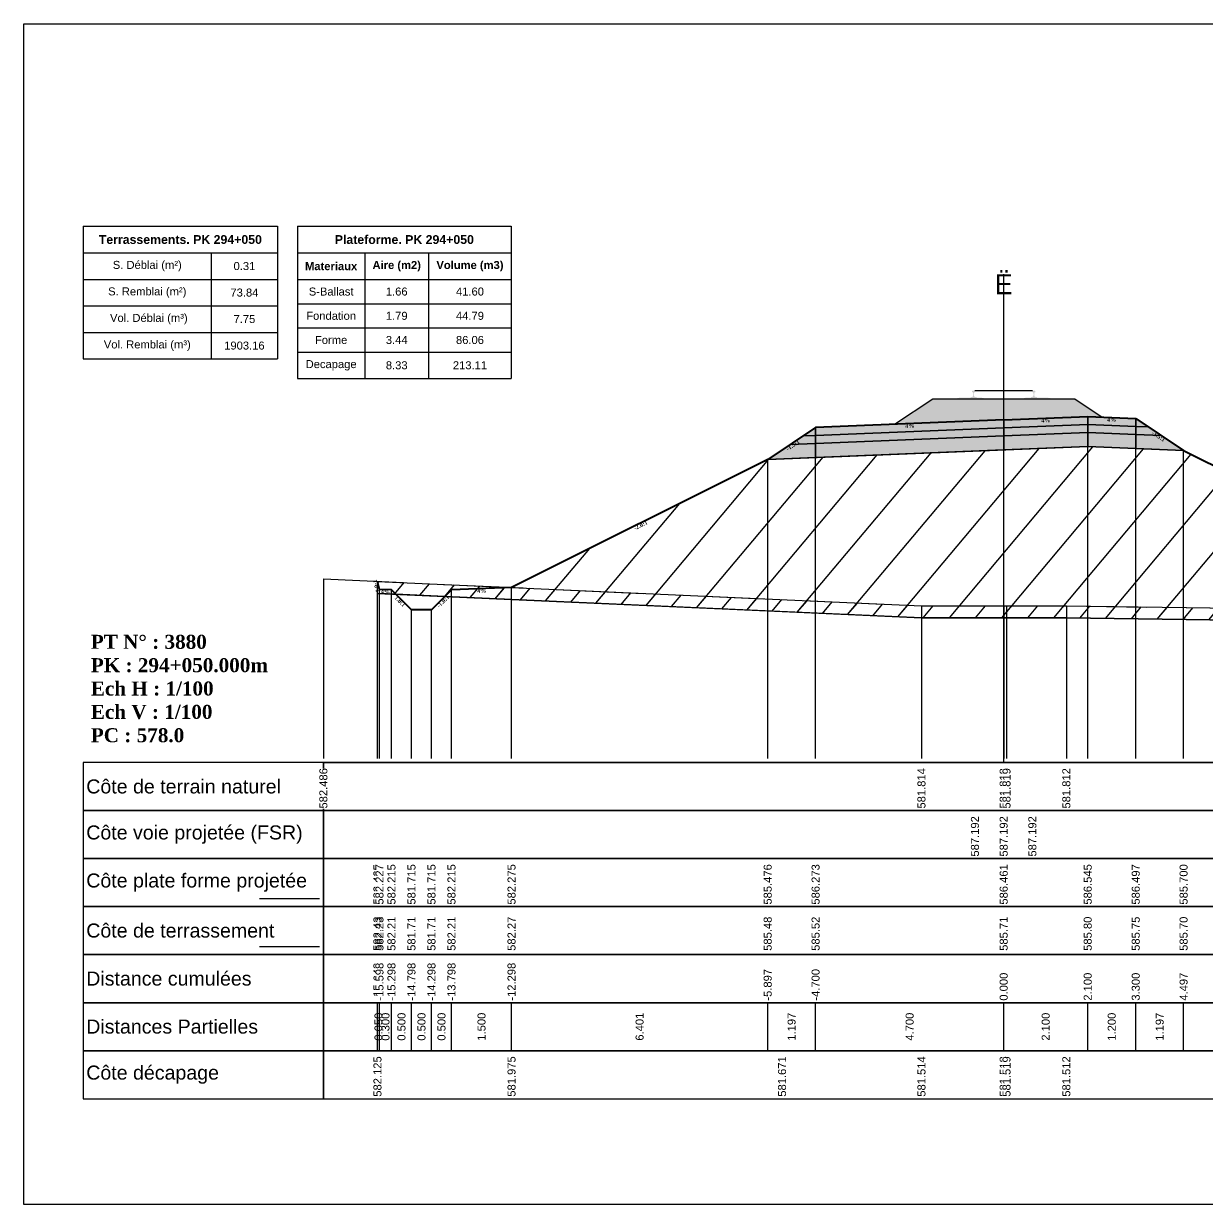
# Model space of a CAD drawing. Header units: millimetres. Extents: x 2762 to 3076, y 916 to 3305.
# Drawn here: x 2797.56 to 2827.14, y 1493.65 to 1523.15 of the extents above; entities that cross this region are included whole.
import ezdxf

# ---------------------------------------------------------------- set-up
doc = ezdxf.new("R2010")
doc.units = ezdxf.units.MM
doc.header["$LTSCALE"] = 2
doc.linetypes.add('CACHE', pattern=[9.525, 6.35, -3.175])
doc.linetypes.add('DASHED', pattern=[0.75, 0.5, -0.25])
for name, color, linetype in [('C-ANNO-TABL', 1, 'Continuous'), ('C-ANNO-TABL-TEXT', 150, 'Continuous'), ('C-ANNO-TABL-TITL', 150, 'Continuous'), ('C-ANNO-TABL-TTBL', 5, 'Continuous'), ('C-ROAD-CORR', 5, 'Continuous'), ('C-ROAD-SCTN', 7, 'Continuous')]:
    doc.layers.add(name, color=color, linetype=linetype)
doc.styles.add('ARIAL', font='arial.ttf')
doc.styles.add('C3D_Etiquette', font='romans.shx')
doc.styles.add('C3D_Profil_Travers', font='romans.shx')
doc.styles.get("Standard").update_dxf_attribs({"font": 'arial.ttf'})

msp = doc.modelspace()

# ---------------------------------------------------------------- hatches: boundary and pattern name
at = {"linetype": 'Continuous', "lineweight": -3}
msp.add_hatch(color=254, dxfattribs=at).paths.add_polyline_path([(2820.837, 1513.593), (2820.837, 1513.778), (2820.952, 1513.799), (2821.3, 1513.799), (2821.3, 1513.804), (2821.226, 1513.804), (2821.226, 1513.814), (2821.227, 1513.815), (2821.229, 1513.816), (2821.23, 1513.816), (2821.25, 1513.818), (2821.253, 1513.818), (2821.256, 1513.819), (2821.284, 1513.83), (2821.287, 1513.831), (2821.288, 1513.832), (2821.289, 1513.834), (2821.29, 1513.838), (2821.291, 1513.845), (2821.292, 1513.854), (2821.293, 1513.865), (2821.293, 1513.888), (2821.292, 1513.904), (2821.292, 1513.911), (2821.291, 1513.917), (2821.29, 1513.921), (2821.29, 1513.923), (2821.289, 1513.927), (2821.288, 1513.928), (2821.287, 1513.93), (2821.286, 1513.931), (2821.285, 1513.932), (2821.269, 1513.937), (2821.267, 1513.939), (2821.266, 1513.94), (2821.265, 1513.941), (2821.265, 1513.944), (2821.265, 1513.962), (2821.266, 1513.966), (2821.267, 1513.969), (2821.269, 1513.971), (2821.271, 1513.972), (2821.274, 1513.974), (2821.275, 1513.974), (2821.279, 1513.975), (2821.283, 1513.976), (2821.286, 1513.976), (2821.29, 1513.976), (2821.295, 1513.976), (2821.298, 1513.976), (2821.301, 1513.976), (2821.305, 1513.976), (2821.308, 1513.976), (2821.312, 1513.976), (2821.317, 1513.976), (2821.32, 1513.976), (2821.324, 1513.975), (2821.328, 1513.974), (2821.329, 1513.974), (2821.331, 1513.972), (2821.334, 1513.971), (2821.336, 1513.969), (2821.337, 1513.966), (2821.337, 1513.962), (2821.337, 1513.944), (2821.337, 1513.941), (2821.337, 1513.94), (2821.336, 1513.939), (2821.334, 1513.937), (2821.318, 1513.932), (2821.317, 1513.931), (2821.315, 1513.93), (2821.314, 1513.928), (2821.314, 1513.927), (2821.313, 1513.923), (2821.312, 1513.921), (2821.312, 1513.917), (2821.311, 1513.911), (2821.31, 1513.904), (2821.31, 1513.888), (2821.31, 1513.865), (2821.311, 1513.854), (2821.312, 1513.845), (2821.313, 1513.838), (2821.314, 1513.834), (2821.315, 1513.832), (2821.316, 1513.831), (2821.318, 1513.83), (2821.347, 1513.819), (2821.35, 1513.818), (2821.353, 1513.818), (2821.373, 1513.816), (2821.374, 1513.816), (2821.375, 1513.815), (2821.376, 1513.814), (2821.376, 1513.804), (2821.302, 1513.804), (2821.302, 1513.799), (2821.506, 1513.799), (2821.638, 1513.768), (2822.472, 1513.768), (2822.603, 1513.799), (2822.807, 1513.799), (2822.807, 1513.804), (2822.733, 1513.804), (2822.733, 1513.814), (2822.734, 1513.815), (2822.736, 1513.816), (2822.737, 1513.816), (2822.757, 1513.818), (2822.76, 1513.818), (2822.763, 1513.819), (2822.791, 1513.83), (2822.794, 1513.831), (2822.795, 1513.832), (2822.796, 1513.834), (2822.797, 1513.838), (2822.798, 1513.845), (2822.799, 1513.854), (2822.8, 1513.865), (2822.8, 1513.888), (2822.799, 1513.904), (2822.799, 1513.911), (2822.798, 1513.917), (2822.797, 1513.921), (2822.797, 1513.923), (2822.796, 1513.927), (2822.795, 1513.928), (2822.794, 1513.93), (2822.793, 1513.931), (2822.792, 1513.932), (2822.776, 1513.937), (2822.774, 1513.939), (2822.773, 1513.94), (2822.772, 1513.941), (2822.772, 1513.944), (2822.772, 1513.962), (2822.773, 1513.966), (2822.774, 1513.969), (2822.776, 1513.971), (2822.778, 1513.972), (2822.781, 1513.974), (2822.782, 1513.974), (2822.786, 1513.975), (2822.79, 1513.976), (2822.793, 1513.976), (2822.797, 1513.976), (2822.802, 1513.976), (2822.805, 1513.976), (2822.808, 1513.976), (2822.812, 1513.976), (2822.815, 1513.976), (2822.819, 1513.976), (2822.824, 1513.976), (2822.827, 1513.976), (2822.831, 1513.975), (2822.835, 1513.974), (2822.836, 1513.974), (2822.838, 1513.972), (2822.841, 1513.971), (2822.843, 1513.969), (2822.844, 1513.966), (2822.844, 1513.962), (2822.844, 1513.944), (2822.844, 1513.941), (2822.844, 1513.94), (2822.843, 1513.939), (2822.841, 1513.937), (2822.825, 1513.932), (2822.824, 1513.931), (2822.822, 1513.93), (2822.821, 1513.928), (2822.821, 1513.927), (2822.82, 1513.923), (2822.819, 1513.921), (2822.819, 1513.917), (2822.818, 1513.911), (2822.817, 1513.904), (2822.817, 1513.888), (2822.817, 1513.865), (2822.818, 1513.854), (2822.819, 1513.845), (2822.82, 1513.838), (2822.821, 1513.834), (2822.822, 1513.832), (2822.823, 1513.831), (2822.825, 1513.83), (2822.854, 1513.819), (2822.857, 1513.818), (2822.86, 1513.818), (2822.88, 1513.816), (2822.881, 1513.816), (2822.882, 1513.815), (2822.883, 1513.814), (2822.883, 1513.804), (2822.809, 1513.804), (2822.809, 1513.799), (2823.157, 1513.799), (2823.272, 1513.778), (2823.272, 1513.593)])
h = msp.add_hatch(dxfattribs=at)
h.set_pattern_fill('GRAVEL', color=252, scale=0.009, style=0)
h.set_pattern_definition([(228.0128, (2819.486781, 1513.364548), (-1.8288, -2.0574), [0.030755, -3.0447435]), (184.96974, (2819.466207, 1513.341688), (2.743199999, 0.228600013), [0.0527764, -5.2248644]), (132.51045, (2819.413629, 1513.337116), (2.286, -2.5146), [0.0372133, -3.684125]), (267.2737, (2819.324475, 1513.279966), (0.2286, 4.572), [0.0480604, -4.7579794]), (292.83365, (2819.322189, 1513.23196), (-1.143, 2.7432), [0.047127, -4.6655827]), (357.2737, (2819.340477, 1513.188526), (-4.572, 0.2286), [0.0480604, -4.7579794]), (37.69424, (2819.388483, 1513.18624), (-2.9718, -2.286), [0.0635574, -6.2921804]), (72.25533, (2819.438775, 1513.225102), (1.6002, 5.0292), [0.0600048, -5.940473]), (121.42957, (2819.457063, 1513.282252), (-1.8288, 2.9718), [0.048223, -4.774099]), (175.23636, (2819.431917, 1513.3234), (2.5146, -0.2286), [0.055054, -2.697654]), (222.39744, (2819.377053, 1513.327972), (-2.7432, -2.5146), [0.071197, -7.0485095]), (138.81407, (2819.55079, 1513.27768), (-1.6002, 1.3716), [0.0243004, -2.405751]), (171.46923, (2819.532501, 1513.293682), (2.9718, -0.4572), [0.0462314, -4.5769175]), (225, (2819.48678, 1513.30054), (-3e-17, -0.2286), [0.032329, -0.29096]), (203.1986, (2819.47078, 1513.327972), (1.143, 0.4572), [0.01741, -1.723556]), (291.8014, (2819.454777, 1513.321114), (-0.2286, 0.6858), [0.024621, -1.206428]), (30.9638, (2819.46392, 1513.298254), (0.6858, 0.4572), [0.039989, -1.292967]), (161.565, (2819.49821, 1513.31883), (0.4572, -0.2286), [0.028916, -0.693981]), (16.38954, (2819.322189, 1513.321114), (2.286, 0.6858), [0.040508, -4.0102944]), (70.34618, (2819.361051, 1513.332544), (-0.9144, -2.5146), [0.033984, -3.3643994]), (293.1986, (2819.49821, 1513.364548), (-0.4572, 1.143), [0.034819, -1.7061465]), (343.61046, (2819.511927, 1513.332544), (-2.286, 0.6858), [0.040508, -4.0102944]), (339.44395, (2819.32219, 1513.179382), (-1.143, 0.4572), [0.039063, -1.914096]), (294.77514, (2819.358765, 1513.165666), (-1.143, 2.5146), [0.0327305, -3.2403234]), (66.8014, (2819.500497, 1513.135948), (0.4572, 1.143), [0.034819, -1.7061465]), (17.35402, (2819.514213, 1513.167952), (-2.9718, -0.9144), [0.0383204, -3.793714]), (69.44395, (2819.388483, 1513.135948), (-0.4572, -1.143), [0.0195316, -1.933628]), (101.3099, (2819.48678, 1513.13595), (-0.2286, 0.9144), [0.011656, -1.1539795]), (165.9638, (2819.484495, 1513.14738), (0.6858, -0.2286), [0.047127, -0.895415]), (186.009, (2819.438775, 1513.158808), (2.286, 0.2286), [0.043674, -4.323723]), (303.69, (2819.46392, 1513.27768), (-0.2286, 0.4572), [0.032969, -0.79126]), (353.15723, (2819.482209, 1513.250248), (3.8862, -0.4572), [0.05756, -5.698441]), (60.9454, (2819.53936, 1513.24339), (-0.9144, -1.6002), [0.023536, -2.330045]), (90, (2819.5508, 1513.26396), (-0.2286, 0.2286), [0.013716, -0.214884]), (120.25644, (2819.434203, 1513.165666), (0.9144, -1.6002), [0.031758, -3.1440547]), (48.0128, (2819.418201, 1513.193098), (1.8288, 2.0574), [0.06151, -3.0139886]), (0, (2819.45935, 1513.23882), (0.2286, 0.2286), [0.059436, -0.169164]), (325.30485, (2819.518785, 1513.238818), (2.286, -1.6002), [0.036145, -3.5783385]), (254.0546, (2819.548503, 1513.218244), (-0.2286, -0.9144), [0.033285, -1.6309485]), (207.64598, (2819.539359, 1513.18624), (-4.3434, -2.286), [0.054193, -5.365122]), (175.42608, (2819.491353, 1513.161094), (-2.9718, 0.2286), [0.0573327, -5.675926])])
h.paths.add_polyline_path([(2819.322, 1513.136), (2820.28, 1513.774), (2823.83, 1513.774), (2824.519, 1513.315), (2824.155, 1513.329)])
h = msp.add_hatch(color=11, dxfattribs=at)
h.paths.add_polyline_path([(2825.355, 1513.081), (2825.355, 1513.281), (2825.674, 1513.068)])
h.paths.add_polyline_path([(2824.155, 1513.129), (2824.155, 1513.329), (2825.355, 1513.281), (2825.355, 1513.081)])
h.paths.add_polyline_path([(2822.055, 1513.045), (2822.055, 1513.245), (2824.155, 1513.329), (2824.155, 1513.129)])
h.paths.add_polyline_path([(2817.355, 1512.857), (2817.355, 1513.057), (2822.055, 1513.245), (2822.055, 1513.045)])
h.paths.add_polyline_path([(2817.035, 1512.844), (2817.355, 1513.057), (2817.355, 1512.857)])
h = msp.add_hatch(color=83, dxfattribs=at)
h.paths.add_polyline_path([(2825.355, 1512.531), (2825.355, 1512.881), (2825.993, 1512.856), (2826.551, 1512.483)])
h.paths.add_polyline_path([(2824.155, 1512.579), (2824.155, 1512.929), (2825.355, 1512.881), (2825.355, 1512.531)])
h.paths.add_polyline_path([(2822.055, 1512.495), (2822.055, 1512.845), (2824.155, 1512.929), (2824.155, 1512.579)])
h.paths.add_polyline_path([(2817.355, 1512.307), (2817.355, 1512.657), (2822.055, 1512.845), (2822.055, 1512.495)])
h.paths.add_polyline_path([(2816.158, 1512.259), (2816.716, 1512.632), (2817.355, 1512.657), (2817.355, 1512.307)])
h = msp.add_hatch(color=30, dxfattribs=at)
h.paths.add_polyline_path([(2825.355, 1512.881), (2825.355, 1513.081), (2825.674, 1513.068), (2825.993, 1512.856)])
h.paths.add_polyline_path([(2824.155, 1512.929), (2824.155, 1513.129), (2825.355, 1513.081), (2825.355, 1512.881)])
h.paths.add_polyline_path([(2822.055, 1512.845), (2822.055, 1513.045), (2824.155, 1513.129), (2824.155, 1512.929)])
h.paths.add_polyline_path([(2817.355, 1512.657), (2817.355, 1512.857), (2822.055, 1513.045), (2822.055, 1512.845)])
h.paths.add_polyline_path([(2816.716, 1512.632), (2817.035, 1512.844), (2817.355, 1512.857), (2817.355, 1512.657)])
h = msp.add_hatch(dxfattribs=at)
h.set_pattern_fill('_U', color=3, angle=50, style=0, pattern_type=0)
h.set_pattern_definition([(50, (2808.0913, 1508.8336), (-0.766044, 0.642788), [])])
h.paths.add_polyline_path([(2808.091, 1508.834), (2808.257, 1508.999), (2809.757, 1509.059), (2816.158, 1512.259), (2824.155, 1512.579), (2826.551, 1512.483), (2834.189, 1508.665), (2834.189, 1508.365), (2828.632, 1508.228), (2823.621, 1508.296), (2822.126, 1508.302), (2820.001, 1508.298)])
h.paths.add_polyline_path([(2806.407, 1508.909), (2806.407, 1509.209), (2806.457, 1509.011), (2806.757, 1508.999), (2806.867, 1508.889)])
h = msp.add_hatch(dxfattribs=at)
h.set_pattern_fill('_U', color=150, scale=0.5, angle=50, style=0, pattern_type=0)
h.set_pattern_definition([(50, (2808.09135, 1508.83355), (-0.383022, 0.321394), [])])
h.paths.add_polyline_path([(2808.091, 1508.834), (2808.257, 1508.999), (2809.757, 1509.059), (2820.001, 1508.598), (2822.126, 1508.602), (2823.621, 1508.596), (2828.632, 1508.528), (2834.189, 1508.665), (2834.189, 1508.365), (2828.632, 1508.228), (2823.621, 1508.296), (2822.126, 1508.302), (2820.001, 1508.298)])
h.paths.add_polyline_path([(2806.407, 1509.209), (2809.757, 1509.059), (2808.257, 1508.999), (2808.091, 1508.834), (2806.867, 1508.889), (2806.757, 1508.999), (2806.457, 1509.011)])
h.paths.add_polyline_path([(2806.407, 1508.909), (2806.407, 1509.209), (2806.457, 1509.011), (2806.757, 1508.999), (2806.867, 1508.889)])

# ---------------------------------------------------------------- linework, layer by layer
at = {"color": 7, "linetype": 'Continuous', "lineweight": -3}
for p, q in [((2822.055, 1504.684), (2822.055, 1516.884)), ((2805.054, 1504.684), (2839.056, 1504.684)), ((2806.407, 1497.484), (2806.407, 1498.684)), ((2806.457, 1497.484), (2806.457, 1498.684)), ((2806.457, 1497.484), (2806.457, 1498.684)), ((2806.757, 1497.484), (2806.757, 1498.684)), ((2806.757, 1497.484), (2806.757, 1498.684)), ((2807.257, 1497.484), (2807.257, 1498.684)), ((2807.257, 1497.484), (2807.257, 1498.684)), ((2807.757, 1497.484), (2807.757, 1498.684)), ((2807.757, 1497.484), (2807.757, 1498.684)), ((2808.257, 1497.484), (2808.257, 1498.684)), ((2808.257, 1497.484), (2808.257, 1498.684)), ((2809.757, 1497.484), (2809.757, 1498.684)), ((2809.757, 1497.484), (2809.757, 1498.684)), ((2816.158, 1497.484), (2816.158, 1498.684)), ((2816.158, 1497.484), (2816.158, 1498.684)), ((2817.355, 1497.484), (2817.355, 1498.684)), ((2817.355, 1497.484), (2817.355, 1498.684)), ((2822.055, 1497.484), (2822.055, 1498.684)), ((2822.055, 1497.484), (2822.055, 1498.684)), ((2824.155, 1497.484), (2824.155, 1498.684)), ((2824.155, 1497.484), (2824.155, 1498.684)), ((2825.355, 1497.484), (2825.355, 1498.684)), ((2825.355, 1497.484), (2825.355, 1498.684)), ((2826.551, 1497.484), (2826.551, 1498.684)), ((2826.551, 1497.484), (2826.551, 1498.684))]:
    msp.add_line(p, q, dxfattribs=at)
at = {"color": 251, "linetype": 'Continuous', "lineweight": -3}
for p, q in [((2819.322, 1513.136), (2820.28, 1513.774)), ((2820.28, 1513.774), (2823.83, 1513.774)), ((2823.83, 1513.774), (2824.519, 1513.315)), ((2817.355, 1513.057), (2822.055, 1513.245)), ((2824.155, 1513.329), (2819.322, 1513.136)), ((2822.055, 1513.245), (2824.155, 1513.329)), ((2822.055, 1513.045), (2822.055, 1513.245)), ((2822.055, 1513.245), (2822.055, 1513.045)), ((2824.519, 1513.315), (2824.155, 1513.329)), ((2824.155, 1513.129), (2824.155, 1513.329)), ((2824.155, 1513.329), (2825.355, 1513.281)), ((2824.155, 1513.329), (2824.155, 1513.129)), ((2825.355, 1513.081), (2825.355, 1513.281)), ((2825.355, 1513.281), (2825.674, 1513.068)), ((2825.355, 1513.281), (2825.355, 1513.081)), ((2817.035, 1512.844), (2817.355, 1513.057)), ((2817.355, 1512.857), (2817.355, 1513.057)), ((2817.355, 1513.057), (2817.355, 1512.857)), ((2822.055, 1513.045), (2817.355, 1512.857)), ((2824.155, 1513.129), (2822.055, 1513.045)), ((2825.355, 1513.081), (2824.155, 1513.129)), ((2825.674, 1513.068), (2825.355, 1513.081)), ((2817.355, 1512.857), (2817.035, 1512.844))]:
    msp.add_line(p, q, dxfattribs=at)
at = {"color": 53, "linetype": 'Continuous', "lineweight": -3}
for p, q in [((2817.355, 1512.857), (2822.055, 1513.045)), ((2822.055, 1513.045), (2824.155, 1513.129)), ((2822.055, 1512.845), (2822.055, 1513.045)), ((2822.055, 1513.045), (2822.055, 1512.845)), ((2824.155, 1512.929), (2822.055, 1512.845)), ((2822.055, 1512.845), (2824.155, 1512.929)), ((2824.155, 1512.929), (2824.155, 1513.129)), ((2824.155, 1513.129), (2825.355, 1513.081)), ((2824.155, 1513.129), (2824.155, 1512.929)), ((2825.355, 1512.881), (2824.155, 1512.929)), ((2824.155, 1512.579), (2824.155, 1512.929)), ((2824.155, 1512.929), (2825.355, 1512.881)), ((2824.155, 1512.929), (2824.155, 1512.579)), ((2825.355, 1512.881), (2825.355, 1513.081)), ((2825.355, 1513.081), (2825.674, 1513.068)), ((2825.355, 1513.081), (2825.355, 1512.881)), ((2825.674, 1513.068), (2825.993, 1512.856)), ((2816.158, 1512.259), (2816.716, 1512.632)), ((2816.716, 1512.632), (2817.035, 1512.844)), ((2817.355, 1512.657), (2816.716, 1512.632)), ((2816.716, 1512.632), (2817.355, 1512.657)), ((2817.035, 1512.844), (2817.355, 1512.857)), ((2817.355, 1512.657), (2817.355, 1512.857)), ((2817.355, 1512.857), (2817.355, 1512.657)), ((2822.055, 1512.845), (2817.355, 1512.657)), ((2817.355, 1512.657), (2822.055, 1512.845)), ((2817.355, 1512.307), (2817.355, 1512.657)), ((2817.355, 1512.657), (2817.355, 1512.307)), ((2822.055, 1512.495), (2822.055, 1512.845)), ((2822.055, 1512.845), (2822.055, 1512.495)), ((2825.993, 1512.856), (2825.355, 1512.881)), ((2825.355, 1512.531), (2825.355, 1512.881)), ((2825.355, 1512.881), (2825.993, 1512.856)), ((2825.355, 1512.881), (2825.355, 1512.531)), ((2825.993, 1512.856), (2826.551, 1512.483)), ((2822.055, 1512.495), (2817.355, 1512.307)), ((2824.155, 1512.579), (2822.055, 1512.495)), ((2825.355, 1512.531), (2824.155, 1512.579)), ((2826.551, 1512.483), (2825.355, 1512.531)), ((2817.355, 1512.307), (2816.158, 1512.259))]:
    msp.add_line(p, q, dxfattribs=at)
at = {"color": 253, "linetype": 'Continuous', "lineweight": -3}
for p, q in [((2816.158, 1512.259), (2824.155, 1512.579)), ((2824.155, 1512.579), (2826.551, 1512.483)), ((2826.551, 1512.483), (2834.189, 1508.665)), ((2809.757, 1509.059), (2816.158, 1512.259)), ((2806.407, 1509.209), (2809.757, 1509.059)), ((2806.457, 1509.011), (2806.407, 1509.209)), ((2806.407, 1508.909), (2806.407, 1509.209)), ((2806.407, 1509.209), (2806.457, 1509.011)), ((2806.407, 1508.909), (2806.407, 1509.209)), ((2806.407, 1509.209), (2806.457, 1509.011)), ((2806.867, 1508.889), (2806.407, 1508.909)), ((2806.867, 1508.889), (2806.407, 1508.909)), ((2806.757, 1508.999), (2806.457, 1509.011)), ((2806.457, 1509.011), (2806.757, 1508.999)), ((2806.457, 1509.011), (2806.757, 1508.999)), ((2806.867, 1508.889), (2806.757, 1508.999)), ((2806.757, 1508.999), (2806.867, 1508.889)), ((2806.757, 1508.999), (2806.867, 1508.889)), ((2808.091, 1508.834), (2806.867, 1508.889)), ((2806.867, 1508.889), (2808.091, 1508.834)), ((2807.257, 1508.499), (2806.867, 1508.889)), ((2808.091, 1508.834), (2807.757, 1508.499)), ((2808.091, 1508.834), (2808.257, 1508.999)), ((2808.257, 1508.999), (2808.091, 1508.834)), ((2808.091, 1508.834), (2808.257, 1508.999)), ((2820.001, 1508.298), (2808.091, 1508.834)), ((2820.001, 1508.298), (2808.091, 1508.834)), ((2808.257, 1508.999), (2809.757, 1509.059)), ((2809.757, 1509.059), (2808.257, 1508.999)), ((2808.257, 1508.999), (2809.757, 1509.059)), ((2809.757, 1509.059), (2820.001, 1508.598)), ((2807.757, 1508.499), (2807.257, 1508.499)), ((2820.001, 1508.598), (2822.126, 1508.602)), ((2822.126, 1508.602), (2823.621, 1508.596)), ((2823.621, 1508.596), (2828.632, 1508.528)), ((2822.126, 1508.302), (2820.001, 1508.298)), ((2822.126, 1508.302), (2820.001, 1508.298)), ((2823.621, 1508.296), (2822.126, 1508.302)), ((2823.621, 1508.296), (2822.126, 1508.302)), ((2828.632, 1508.228), (2823.621, 1508.296)), ((2828.632, 1508.228), (2823.621, 1508.296))]:
    msp.add_line(p, q, dxfattribs=at)
at = {"color": 8, "linetype": 'CACHE', "lineweight": -3}
for p, q in [((2822.055, 1504.784), (2822.055, 1512.495)), ((2822.055, 1504.784), (2822.055, 1512.495)), ((2824.155, 1504.784), (2824.155, 1512.579)), ((2825.355, 1504.784), (2825.355, 1512.531)), ((2826.551, 1504.784), (2826.551, 1512.483)), ((2816.158, 1504.784), (2816.158, 1512.259)), ((2817.355, 1504.784), (2817.355, 1512.307)), ((2806.407, 1504.784), (2806.407, 1509.209)), ((2806.457, 1504.784), (2806.457, 1509.011)), ((2806.757, 1504.784), (2806.757, 1508.999)), ((2808.257, 1504.784), (2808.257, 1508.999)), ((2809.757, 1504.784), (2809.757, 1509.059)), ((2807.257, 1504.784), (2807.257, 1508.499)), ((2807.757, 1504.784), (2807.757, 1508.499))]:
    msp.add_line(p, q, dxfattribs=at)
at = {"color": 105, "linetype": 'DASHED', "lineweight": -3, "ltscale": 2}
for p, q in [((2805.055, 1509.27), (2820.001, 1508.598)), ((2820.001, 1508.598), (2822.055, 1508.602)), ((2822.055, 1508.602), (2822.126, 1508.602)), ((2822.126, 1508.602), (2823.621, 1508.596)), ((2823.621, 1508.596), (2828.632, 1508.528))]:
    msp.add_line(p, q, dxfattribs=at)
at = {"color": 98, "linetype": 'CACHE', "lineweight": -3}
for p, q in [((2805.055, 1509.27), (2805.055, 1504.784)), ((2820.001, 1508.598), (2820.001, 1504.784)), ((2822.055, 1508.602), (2822.055, 1504.784)), ((2822.126, 1508.602), (2822.126, 1504.784)), ((2823.621, 1508.596), (2823.621, 1504.784))]:
    msp.add_line(p, q, dxfattribs=at)
at = {"color": 6, "linetype": 'Continuous', "lineweight": -3}
for p, q in [((2806.407, 1508.909), (2809.757, 1508.759)), ((2809.757, 1508.759), (2816.517, 1508.455)), ((2816.517, 1508.455), (2820.001, 1508.298)), ((2820.001, 1508.298), (2822.055, 1508.302)), ((2822.055, 1508.302), (2822.126, 1508.302)), ((2822.126, 1508.302), (2823.621, 1508.296)), ((2823.621, 1508.296), (2828.632, 1508.228))]:
    msp.add_line(p, q, dxfattribs=at)
at = {"color": 154, "linetype": 'Continuous', "lineweight": -3}
msp.add_line((2803.454, 1501.284), (2804.954, 1501.284), dxfattribs=at)
at = {"color": 1, "linetype": 'Continuous', "lineweight": -3}
msp.add_line((2803.454, 1500.084), (2804.954, 1500.084), dxfattribs=at)
at = {"color": 7, "linetype": 'Continuous', "lineweight": -3}
for points in [[(2805.054, 1503.484), (2805.054, 1504.684), (2799.054, 1504.684), (2799.054, 1503.484)], [(2805.054, 1503.484), (2839.056, 1503.484), (2839.056, 1504.684), (2805.054, 1504.684)], [(2805.054, 1502.284), (2805.054, 1503.484), (2799.054, 1503.484), (2799.054, 1502.284)], [(2805.054, 1502.284), (2839.056, 1502.284), (2839.056, 1503.484), (2805.054, 1503.484)], [(2805.054, 1501.084), (2805.054, 1502.284), (2799.054, 1502.284), (2799.054, 1501.084)], [(2805.054, 1501.084), (2839.056, 1501.084), (2839.056, 1502.284), (2805.054, 1502.284)], [(2805.054, 1499.884), (2805.054, 1501.084), (2799.054, 1501.084), (2799.054, 1499.884)], [(2805.054, 1499.884), (2839.056, 1499.884), (2839.056, 1501.084), (2805.054, 1501.084)], [(2805.054, 1498.684), (2805.054, 1499.884), (2799.054, 1499.884), (2799.054, 1498.684)], [(2805.054, 1498.684), (2839.056, 1498.684), (2839.056, 1499.884), (2805.054, 1499.884)], [(2805.054, 1497.484), (2805.054, 1498.684), (2799.054, 1498.684), (2799.054, 1497.484)], [(2805.054, 1497.484), (2839.056, 1497.484), (2839.056, 1498.684), (2805.054, 1498.684)], [(2805.054, 1496.284), (2805.054, 1497.484), (2799.054, 1497.484), (2799.054, 1496.284)], [(2805.054, 1496.284), (2839.056, 1496.284), (2839.056, 1497.484), (2805.054, 1497.484)]]:
    msp.add_3dface(points, dxfattribs=at)
at = {"layer": 'C-ANNO-TABL', "color": 7, "linetype": 'Continuous', "lineweight": -3}
for p, q in [((2799.054, 1517.419), (2802.254, 1517.419)), ((2802.254, 1517.419), (2803.907, 1517.419)), ((2802.254, 1517.419), (2802.254, 1516.757)), ((2804.407, 1517.416), (2806.089, 1517.416)), ((2806.089, 1517.416), (2807.685, 1517.416)), ((2806.089, 1517.416), (2806.089, 1516.754)), ((2807.685, 1517.416), (2809.748, 1517.416)), ((2807.685, 1517.416), (2807.685, 1516.754)), ((2799.054, 1516.757), (2802.254, 1516.757)), ((2802.254, 1516.757), (2803.907, 1516.757)), ((2802.254, 1516.757), (2802.254, 1516.095)), ((2804.407, 1516.754), (2806.089, 1516.754)), ((2806.089, 1516.754), (2807.685, 1516.754)), ((2806.089, 1516.754), (2806.089, 1516.147)), ((2807.685, 1516.754), (2809.748, 1516.754)), ((2807.685, 1516.754), (2807.685, 1516.147)), ((2799.054, 1516.095), (2802.254, 1516.095)), ((2802.254, 1516.095), (2803.907, 1516.095)), ((2802.254, 1516.095), (2802.254, 1515.432)), ((2804.407, 1516.147), (2806.089, 1516.147)), ((2806.089, 1516.147), (2807.685, 1516.147)), ((2806.089, 1516.147), (2806.089, 1515.543)), ((2807.685, 1516.147), (2809.748, 1516.147)), ((2807.685, 1516.147), (2807.685, 1515.543)), ((2799.054, 1515.432), (2802.254, 1515.432)), ((2802.254, 1515.432), (2803.907, 1515.432)), ((2802.254, 1515.432), (2802.254, 1514.77)), ((2804.407, 1515.543), (2806.089, 1515.543)), ((2806.089, 1515.543), (2807.685, 1515.543)), ((2806.089, 1515.543), (2806.089, 1514.939)), ((2807.685, 1515.543), (2809.748, 1515.543)), ((2807.685, 1515.543), (2807.685, 1514.939)), ((2804.407, 1514.939), (2806.089, 1514.939)), ((2806.089, 1514.939), (2807.685, 1514.939)), ((2806.089, 1514.939), (2806.089, 1514.28)), ((2807.685, 1514.939), (2809.748, 1514.939)), ((2807.685, 1514.939), (2807.685, 1514.28))]:
    msp.add_line(p, q, dxfattribs=at)
at = {"layer": 'C-ANNO-TABL-TTBL', "color": 7, "linetype": 'Continuous', "lineweight": -3}
for p, q in [((2799.054, 1518.084), (2803.907, 1518.084)), ((2799.054, 1518.084), (2799.054, 1517.419)), ((2803.907, 1518.084), (2803.907, 1517.419)), ((2804.407, 1518.084), (2809.748, 1518.084)), ((2804.407, 1518.084), (2804.407, 1517.416)), ((2809.748, 1518.084), (2809.748, 1517.416)), ((2799.054, 1517.419), (2799.054, 1516.757)), ((2803.907, 1517.419), (2803.907, 1516.757)), ((2804.407, 1517.416), (2804.407, 1516.754)), ((2809.748, 1517.416), (2809.748, 1516.754)), ((2799.054, 1516.757), (2799.054, 1516.095)), ((2803.907, 1516.757), (2803.907, 1516.095)), ((2804.407, 1516.754), (2804.407, 1516.147)), ((2809.748, 1516.754), (2809.748, 1516.147)), ((2799.054, 1516.095), (2799.054, 1515.432)), ((2803.907, 1516.095), (2803.907, 1515.432)), ((2804.407, 1516.147), (2804.407, 1515.543)), ((2809.748, 1516.147), (2809.748, 1515.543)), ((2799.054, 1515.432), (2799.054, 1514.77)), ((2803.907, 1515.432), (2803.907, 1514.77)), ((2804.407, 1515.543), (2804.407, 1514.939)), ((2809.748, 1515.543), (2809.748, 1514.939)), ((2799.054, 1514.77), (2802.254, 1514.77)), ((2802.254, 1514.77), (2803.907, 1514.77)), ((2804.407, 1514.939), (2804.407, 1514.28)), ((2809.748, 1514.939), (2809.748, 1514.28)), ((2804.407, 1514.28), (2806.089, 1514.28)), ((2806.089, 1514.28), (2807.685, 1514.28)), ((2807.685, 1514.28), (2809.748, 1514.28))]:
    msp.add_line(p, q, dxfattribs=at)
at = {"layer": 'C-ROAD-CORR', "color": 1, "linetype": 'Continuous', "lineweight": 40}
for p, q in [((2822.055, 1513.245), (2817.355, 1513.057)), ((2822.055, 1513.245), (2824.155, 1513.329)), ((2824.155, 1513.329), (2825.355, 1513.281)), ((2825.355, 1513.281), (2826.551, 1512.483)), ((2817.355, 1513.057), (2816.158, 1512.259)), ((2826.551, 1512.483), (2834.189, 1508.665)), ((2816.158, 1512.259), (2809.757, 1509.059)), ((2806.457, 1509.011), (2806.407, 1509.209)), ((2806.757, 1508.999), (2806.457, 1509.011)), ((2807.257, 1508.499), (2806.757, 1508.999)), ((2808.257, 1508.999), (2807.757, 1508.499)), ((2809.757, 1509.059), (2808.257, 1508.999)), ((2807.757, 1508.499), (2807.257, 1508.499))]:
    msp.add_line(p, q, dxfattribs=at)
at = {"layer": 'C-ROAD-CORR', "color": 102, "linetype": 'Continuous', "lineweight": -3, "ltscale": 0.5}
for p, q in [((2822.055, 1512.495), (2817.355, 1512.307)), ((2822.055, 1512.495), (2824.155, 1512.579)), ((2824.155, 1512.579), (2825.355, 1512.531)), ((2825.355, 1512.531), (2826.551, 1512.483)), ((2817.355, 1512.307), (2816.158, 1512.259))]:
    msp.add_line(p, q, dxfattribs=at)
at = {"layer": 'C-ROAD-CORR', "color": 1, "linetype": 'Continuous', "lineweight": -3}
for p, q in [((2807.257, 1508.499), (2806.757, 1508.999)), ((2808.257, 1508.999), (2807.757, 1508.499))]:
    msp.add_line(p, q, dxfattribs=at)
at = {"layer": 'C-ROAD-SCTN', "color": 154, "linetype": 'Continuous', "lineweight": -3}
for p, q in [((2821.337, 1513.976), (2822.055, 1513.976)), ((2822.055, 1513.976), (2822.772, 1513.976)), ((2817.355, 1513.057), (2822.055, 1513.245)), ((2822.055, 1513.245), (2824.155, 1513.329)), ((2824.155, 1513.329), (2825.355, 1513.281)), ((2825.355, 1513.281), (2826.551, 1512.483)), ((2816.158, 1512.259), (2817.355, 1513.057)), ((2826.551, 1512.483), (2834.189, 1508.665)), ((2809.757, 1509.059), (2816.158, 1512.259)), ((2806.407, 1509.209), (2806.457, 1509.011)), ((2806.457, 1509.011), (2806.757, 1508.999)), ((2806.757, 1508.999), (2807.257, 1508.499)), ((2807.757, 1508.499), (2808.257, 1508.999)), ((2808.257, 1508.999), (2809.757, 1509.059)), ((2807.257, 1508.499), (2807.757, 1508.499))]:
    msp.add_line(p, q, dxfattribs=at)
at = {"layer": 'C-ROAD-SCTN', "color": 140, "linetype": 'Continuous', "lineweight": -3}
for p, q in [((2819.322, 1513.136), (2820.28, 1513.774)), ((2820.28, 1513.774), (2820.323, 1513.774)), ((2820.323, 1513.774), (2822.055, 1513.774)), ((2822.055, 1513.774), (2823.786, 1513.774)), ((2823.786, 1513.774), (2823.83, 1513.774)), ((2823.83, 1513.774), (2824.519, 1513.315))]:
    msp.add_line(p, q, dxfattribs=at)
at = {"layer": 'C-ROAD-SCTN', "color": 1, "linetype": 'Continuous', "lineweight": -3}
for p, q in [((2817.355, 1512.307), (2822.055, 1512.495)), ((2822.055, 1512.495), (2824.155, 1512.579)), ((2824.155, 1512.579), (2825.355, 1512.531)), ((2825.355, 1512.531), (2826.551, 1512.483)), ((2826.551, 1512.483), (2834.189, 1508.665)), ((2809.757, 1509.059), (2816.158, 1512.259)), ((2816.158, 1512.259), (2817.355, 1512.307)), ((2806.407, 1509.209), (2806.457, 1509.011)), ((2806.457, 1509.011), (2806.757, 1508.999)), ((2806.757, 1508.999), (2807.257, 1508.499)), ((2807.757, 1508.499), (2808.257, 1508.999)), ((2808.257, 1508.999), (2809.757, 1509.059)), ((2807.257, 1508.499), (2807.757, 1508.499))]:
    msp.add_line(p, q, dxfattribs=at)

# ---------------------------------------------------------------- texts
at = {"color": 7, "linetype": 'Continuous', "lineweight": -3}
for s, insert, char_height, attachment_point, style in [('{\\fWingdings|b0|i0|c2|p0;Ë}', (2822.055, 1516.384), 0.5, 8, 'C3D_Profil_Travers'), ('{\\fTimes New Roman|b1|i0|c0|p18;PT N° : 3880\\PPK : 294+050.000m\\PEch H : 1/100\\PEch V : 1/100\\PPC : 578.0}', (2799.243, 1505.184), 0.35, 7, 'C3D_Profil_Travers'), ('{\\fArial|b0|i0|c0|p34;Côte de terrain naturel}', (2799.129, 1504.084), 0.35, 4, 'C3D_Etiquette'), ('{\\fArial|b0|i0|c0|p34;Côte plate forme projetée}', (2799.129, 1501.684), 0.35, 4, 'C3D_Etiquette'), ('{\\fArial|b0|i0|c0|p34;Côte de terrassement}', (2799.129, 1500.484), 0.35, 4, 'C3D_Etiquette'), ('{\\fArial|b0|i0|c0|p34;Distance cumulées}', (2799.129, 1499.284), 0.35, 4, 'C3D_Etiquette'), ('{\\fArial|b0|i0|c0|p34;Distances Partielles}', (2799.129, 1498.084), 0.35, 4, 'C3D_Etiquette'), ('{\\fArial|b0|i0|c0|p34;Côte décapage}', (2799.129, 1496.884), 0.35, 4, 'C3D_Etiquette')]:
    msp.add_mtext(s, dxfattribs=dict(at, insert=insert, char_height=char_height, attachment_point=attachment_point, style=style))
at = {"color": 7, "linetype": 'Continuous', "lineweight": -3, "char_height": 0.1, "style": 'C3D_Etiquette'}
for s, insert, width, attachment_point, rotation in [('{\\fTimes New Roman|b1|i0|c0|p18;4%}', (2823.105, 1513.283), 0.37094, 2, 2.2906), ('{\\fTimes New Roman|b1|i0|c0|p18;4%}', (2824.754, 1513.301), 0.42071, 2, 357.7094), ('{\\fTimes New Roman|b1|i0|c0|p18;4%}', (2819.705, 1513.147), 0.42071, 2, 2.2906), ('{\\fTimes New Roman|b1|i0|c0|p18;-1.5:1}', (2825.951, 1512.879), 0.34598, 2, 326.3099), ('{\\fTimes New Roman|b1|i0|c0|p18;-1.5:1}', (2816.758, 1512.655), 0.34598, 2, 33.6901), ('{\\fTimes New Roman|b1|i0|c0|p18;-2.0:1}', (2812.959, 1510.655), 0.34598, 2, 26.5651), ('{\\fTimes New Roman|b1|i0|c0|p18;1.0:1}', (2806.428, 1509.109), 0.29446, 8, 104.0362), ('{\\fTimes New Roman|b1|i0|c0|p18;4%}', (2806.606, 1509.001), 0.37094, 2, 357.7094), ('{\\fTimes New Roman|b1|i0|c0|p18;1.0:1}', (2807.004, 1508.746), 0.29001, 2, 315), ('{\\fTimes New Roman|b1|i0|c0|p18;-1.0:1}', (2808.009, 1508.746), 0.34598, 2, 45), ('{\\fTimes New Roman|b1|i0|c0|p18;4%}', (2809.007, 1509.025), 0.42071, 2, 2.2906)]:
    msp.add_mtext(s, dxfattribs=dict(at, insert=insert, width=width, attachment_point=attachment_point, rotation=rotation))
at = {"color": 7, "linetype": 'Continuous', "lineweight": -3, "insert": (2799.129, 1502.884), "char_height": 0.35, "attachment_point": 4}
msp.add_mtext('{\\fArial|b0|i0|c0|p34;Côte voie projetée (FSR)}', dxfattribs=at)
at = {"color": 7, "linetype": 'Continuous', "lineweight": -3, "char_height": 0.2, "rotation": 90, "style": 'C3D_Profil_Travers'}
for s, insert, attachment_point in [('{\\fArial|b0|i0|c0|p34;582.43}', (2806.407, 1499.979), 4), ('{\\fArial|b0|i0|c0|p34;582.23}', (2806.457, 1499.979), 4), ('{\\fArial|b0|i0|c0|p34;582.21}', (2806.757, 1499.979), 4), ('{\\fArial|b0|i0|c0|p34;581.71}', (2807.257, 1499.979), 4), ('{\\fArial|b0|i0|c0|p34;581.71}', (2807.757, 1499.979), 4), ('{\\fArial|b0|i0|c0|p34;582.21}', (2808.257, 1499.979), 4), ('{\\fArial|b0|i0|c0|p34;582.27}', (2809.757, 1499.979), 4), ('{\\fArial|b0|i0|c0|p34;585.48}', (2816.158, 1499.979), 4), ('{\\fArial|b0|i0|c0|p34;585.52}', (2817.355, 1499.979), 4), ('{\\fArial|b0|i0|c0|p34;585.71}', (2822.055, 1499.979), 4), ('{\\fArial|b0|i0|c0|p34;585.80}', (2824.155, 1499.979), 4), ('{\\fArial|b0|i0|c0|p34;585.75}', (2825.355, 1499.979), 4), ('{\\fArial|b0|i0|c0|p34;585.70}', (2826.551, 1499.979), 4), ('{\\fArial|b0|i0|c0|p34;0.050}', (2806.432, 1498.084), 5), ('{\\fArial|b0|i0|c0|p34;0.300}', (2806.607, 1498.084), 5), ('{\\fArial|b0|i0|c0|p34;0.500}', (2807.007, 1498.084), 5), ('{\\fArial|b0|i0|c0|p34;0.500}', (2807.507, 1498.084), 5), ('{\\fArial|b0|i0|c0|p34;0.500}', (2808.007, 1498.084), 5), ('{\\fArial|b0|i0|c0|p34;1.500}', (2809.007, 1498.084), 5), ('{\\fArial|b0|i0|c0|p34;6.401}', (2812.957, 1498.084), 5), ('{\\fArial|b0|i0|c0|p34;1.197}', (2816.756, 1498.084), 5), ('{\\fArial|b0|i0|c0|p34;4.700}', (2819.705, 1498.084), 5), ('{\\fArial|b0|i0|c0|p34;2.100}', (2823.105, 1498.084), 5), ('{\\fArial|b0|i0|c0|p34;1.200}', (2824.755, 1498.084), 5), ('{\\fArial|b0|i0|c0|p34;1.197}', (2825.953, 1498.084), 5)]:
    msp.add_mtext(s, dxfattribs=dict(at, insert=insert, attachment_point=attachment_point))
at = {"layer": 'C-ANNO-TABL-TEXT', "color": 7, "linetype": 'Continuous', "lineweight": -3, "char_height": 0.2, "attachment_point": 5, "style": 'ARIAL'}
for s, insert in [('{\\fArial|b0|i0|c0|p34;\\C7;0.31}', (2803.081, 1517.088)), ('{\\fArial|b0|i0|c0|p34;\\C7;73.84}', (2803.081, 1516.426)), ('{\\fArial|b0|i0|c0|p34;\\C7;S-Ballast}', (2805.248, 1516.451)), ('{\\fArial|b0|i0|c0|p34;\\C7;1.66}', (2806.887, 1516.451)), ('{\\C18;\\c0;41.60}', (2808.717, 1516.451)), ('{\\fArial|b0|i0|c0|p34;\\C7;Fondation}', (2805.248, 1515.845)), ('{\\fArial|b0|i0|c0|p34;\\C7;1.79}', (2806.887, 1515.845)), ('{\\C18;\\c0;44.79}', (2808.717, 1515.845)), ('{\\fArial|b0|i0|c0|p34;\\C7;7.75}', (2803.081, 1515.764)), ('{\\fArial|b0|i0|c0|p34;\\C7;Forme}', (2805.248, 1515.241)), ('{\\fArial|b0|i0|c0|p34;\\C7;3.44}', (2806.887, 1515.241)), ('{\\C18;\\c0;86.06}', (2808.717, 1515.241)), ('{\\fArial|b0|i0|c0|p34;\\C7;1903.16}', (2803.081, 1515.101)), ('{\\fArial|b0|i0|c0|p34;\\C7;Decapage}', (2805.248, 1514.609)), ('{\\fArial|b0|i0|c0|p34;\\C7;8.33}', (2806.887, 1514.609)), ('{\\C18;\\c0;213.11}', (2808.717, 1514.609))]:
    msp.add_mtext(s, dxfattribs=dict(at, insert=insert))
at = {"layer": 'C-ANNO-TABL-TITL', "color": 7, "linetype": 'Continuous', "lineweight": -3, "attachment_point": 5, "style": 'ARIAL'}
for s, insert, char_height in [('{\\fArial|b1|i0|c0|p34;\\C7;Terrassements. PK 294+050}', (2801.48, 1517.751), 0.22), ('{\\fArial|b1|i0|c0|p34;\\C18;\\c0;Plateforme. PK 294+050}', (2807.077, 1517.75), 0.22), ('{\\fArial|b0|i0|c0|p34;\\C7;S. Déblai (m²) }', (2800.654, 1517.088), 0.2), ('{\\fArial|b1|i0|c0|p34;\\C7;Materiaux   }', (2805.248, 1517.085), 0.2), ('{\\fArial|b1|i0|c0|p34;\\C7;Aire (m2)}', (2806.887, 1517.085), 0.2), ('{\\fArial|b1|i0|c0|p34;\\C7;Volume (m3)}', (2808.717, 1517.085), 0.2), ('{\\fArial|b0|i0|c0|p34;\\C7;S. Remblai (m²) }', (2800.654, 1516.426), 0.2), ('{\\fArial|b0|i0|c0|p34;\\C7; Vol. Déblai (m³) }', (2800.654, 1515.764), 0.2), ('{\\fArial|b0|i0|c0|p34;\\C7;Vol. Remblai (m³)}', (2800.654, 1515.101), 0.2)]:
    msp.add_mtext(s, dxfattribs=dict(at, insert=insert, char_height=char_height))

# ---------------------------------------------------------------- next in the draw order: texts
at = {"color": 7, "linetype": 'Continuous', "lineweight": -3, "char_height": 0.2, "attachment_point": 4, "rotation": 90, "style": 'C3D_Profil_Travers', "bg_fill": 3, "box_fill_scale": 1.000375, "bg_fill_color": 256, "bg_fill_true_color": 13158600, "bg_fill_transparency": 0}
for s, insert, width in [('{\\fArial|b0|i0|c0|p34;582.486}', (2805.055, 1503.534), 0.99539), ('{\\fArial|b0|i0|c0|p34;581.814}', (2820.001, 1503.534), 0.99471), ('{\\fArial|b0|i0|c0|p34;581.818}', (2822.055, 1503.534), 0.99595), ('{\\fArial|b0|i0|c0|p34;581.812}', (2823.621, 1503.534), 0.99347), ('{\\fArial|b0|i0|c0|p34;587.192}', (2821.337, 1502.334), 0.99347), ('{\\fArial|b0|i0|c0|p34;587.192}', (2822.055, 1502.334), 0.99347), ('{\\fArial|b0|i0|c0|p34;587.192}', (2822.772, 1502.334), 0.99347), ('{\\fArial|b0|i0|c0|p34;582.425}', (2806.407, 1501.134), 0.99705), ('{\\fArial|b0|i0|c0|p34;581.715}', (2807.257, 1501.134), 0.99705), ('{\\fArial|b0|i0|c0|p34;581.715}', (2807.757, 1501.134), 0.99705), ('{\\fArial|b0|i0|c0|p34;582.215}', (2808.257, 1501.134), 0.99705), ('{\\fArial|b0|i0|c0|p34;582.275}', (2809.757, 1501.134), 0.99705), ('{\\fArial|b0|i0|c0|p34;585.476}', (2816.158, 1501.134), 0.99539), ('{\\fArial|b0|i0|c0|p34;586.273}', (2817.355, 1501.134), 0.99553), ('{\\fArial|b0|i0|c0|p34;586.461}', (2822.055, 1501.134), 0.95654), ('{\\fArial|b0|i0|c0|p34;586.545}', (2824.155, 1501.134), 0.99705), ('{\\fArial|b0|i0|c0|p34;586.497}', (2825.355, 1501.134), 0.99553), ('{\\fArial|b0|i0|c0|p34;585.700}', (2826.551, 1501.134), 0.99484), ('{\\fArial|b0|i0|c0|p34;\\C256;-15.648}', (2806.407, 1498.734), 0.93573), ('{\\fArial|b0|i0|c0|p34;\\C256;-14.798}', (2807.257, 1498.734), 0.93573), ('{\\fArial|b0|i0|c0|p34;\\C256;-14.298}', (2807.757, 1498.734), 0.93573), ('{\\fArial|b0|i0|c0|p34;\\C256;-13.798}', (2808.257, 1498.734), 0.93573), ('{\\fArial|b0|i0|c0|p34;\\C256;-12.298}', (2809.757, 1498.734), 0.93573), ('{\\fArial|b0|i0|c0|p34;\\C256;-5.897}', (2816.158, 1498.734), 0.77838), ('{\\fArial|b0|i0|c0|p34;\\C256;-4.700}', (2817.355, 1498.734), 0.77769), ('{\\fArial|b0|i0|c0|p34;\\C256;0.000}', (2822.055, 1498.734), 0.68096), ('{\\fArial|b0|i0|c0|p34;\\C256;2.100}', (2824.155, 1498.734), 0.6844), ('{\\fArial|b0|i0|c0|p34;\\C256;3.300}', (2825.355, 1498.734), 0.68082), ('{\\fArial|b0|i0|c0|p34;\\C256;4.497}', (2826.551, 1498.734), 0.68978), ('{\\fArial|b0|i0|c0|p34;582.125}', (2806.407, 1496.334), 0.99705), ('{\\fArial|b0|i0|c0|p34;581.975}', (2809.757, 1496.334), 0.99705), ('{\\fArial|b0|i0|c0|p34;581.671}', (2816.517, 1496.334), 0.95654), ('{\\fArial|b0|i0|c0|p34;581.514}', (2820.001, 1496.334), 0.99471), ('{\\fArial|b0|i0|c0|p34;581.518}', (2822.055, 1496.334), 0.99595), ('{\\fArial|b0|i0|c0|p34;581.512}', (2823.621, 1496.334), 0.99347)]:
    msp.add_mtext(s, dxfattribs=dict(at, insert=insert, width=width))

# ---------------------------------------------------------------- next in the draw order: texts
for s, insert, width in [('{\\fArial|b0|i0|c0|p34;581.819}', (2822.126, 1503.534), 0.99595), ('{\\fArial|b0|i0|c0|p34;582.227}', (2806.457, 1501.134), 0.99553), ('{\\fArial|b0|i0|c0|p34;\\C256;-15.598}', (2806.457, 1498.734), 0.93573), ('{\\fArial|b0|i0|c0|p34;581.519}', (2822.126, 1496.334), 0.99595)]:
    msp.add_mtext(s, dxfattribs=dict(at, insert=insert, width=width))

# ---------------------------------------------------------------- next in the draw order: texts
for s, insert, width in [('{\\fArial|b0|i0|c0|p34;582.215}', (2806.757, 1501.134), 0.99705), ('{\\fArial|b0|i0|c0|p34;\\C256;-15.298}', (2806.757, 1498.734), 0.93573)]:
    msp.add_mtext(s, dxfattribs=dict(at, insert=insert, width=width))

# ---------------------------------------------------------------- next in the draw order: linework, layer by layer
msp.add_lwpolyline([(2797.565, 1523.145), (2846.565, 1523.145), (2846.565, 1493.645), (2797.565, 1493.645)], close=True)

doc.saveas('drawing.dxf')
